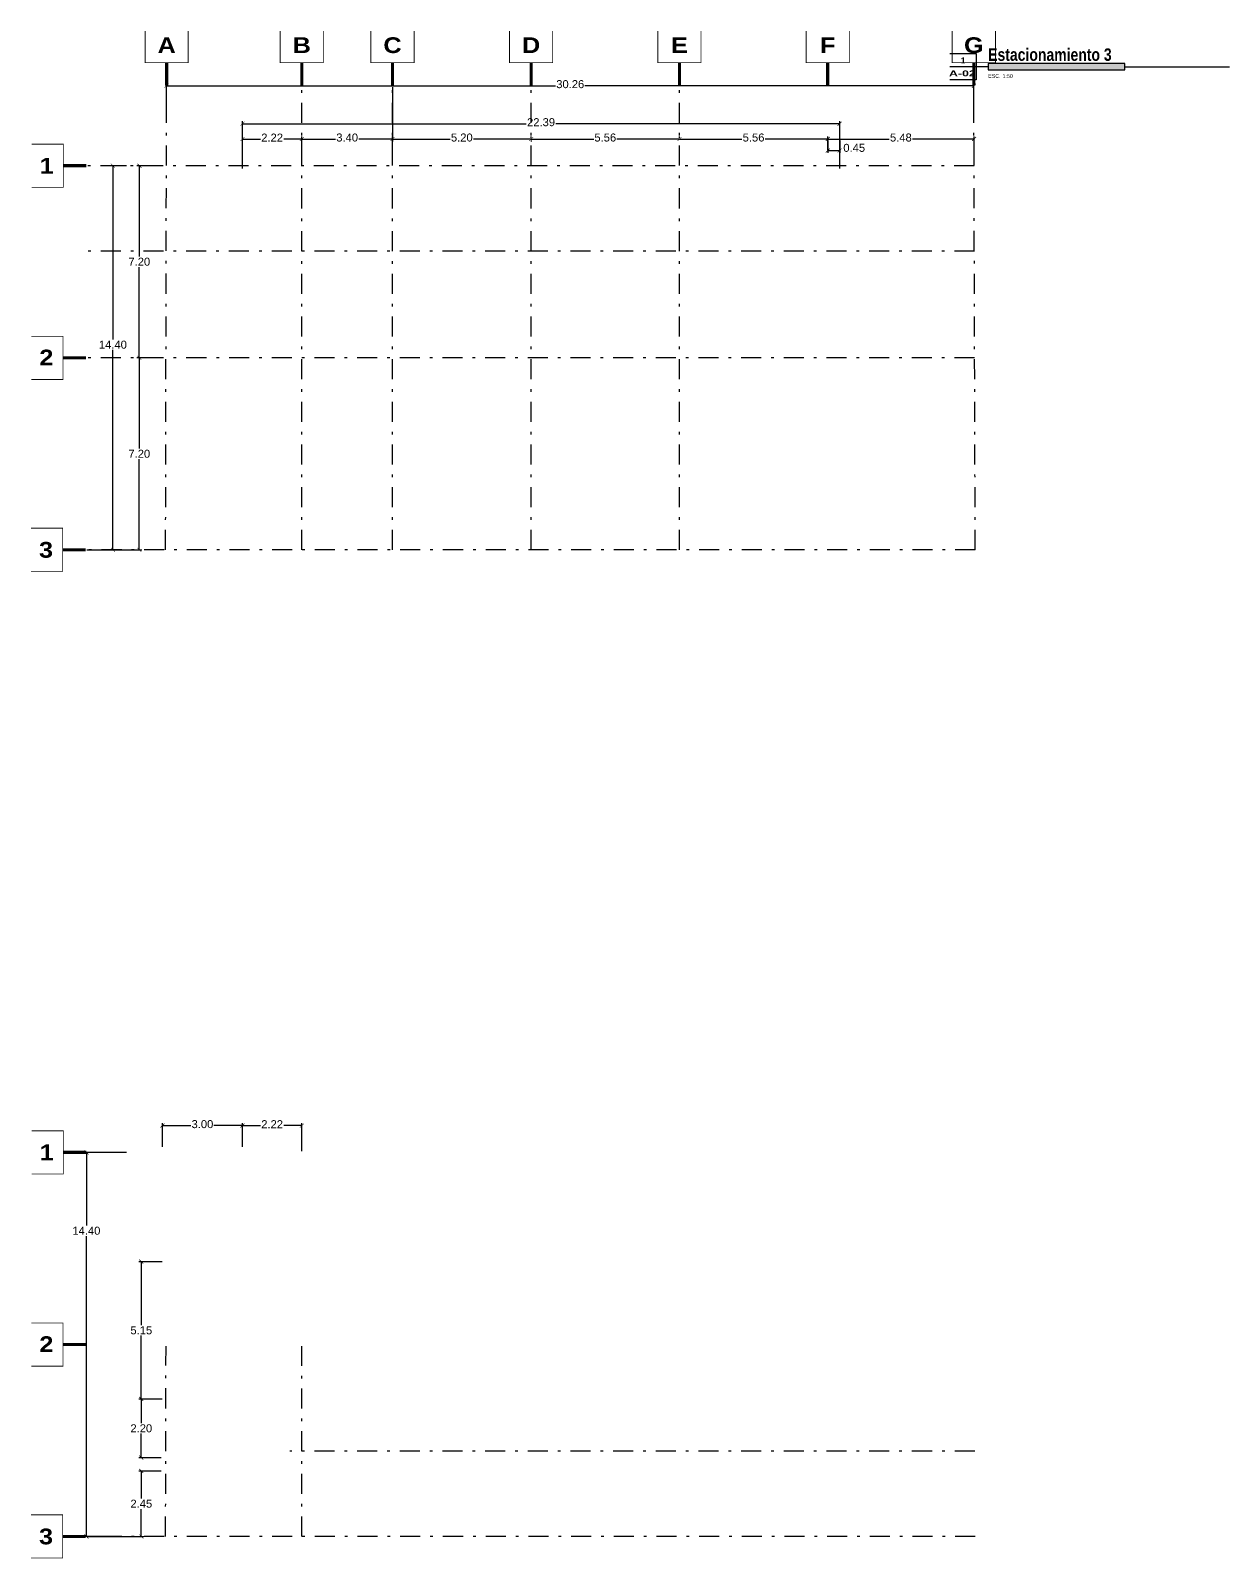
# Model space of a CAD drawing. Header units: millimetres. Extents: x -101 to 3415, y -52 to 1366.
# Drawn here: x 52.8 to 97.7, y -52.1 to 5.2 of the extents above; entities that cross this region are included whole.
import ezdxf
from ezdxf.enums import TextEntityAlignment as Align

# ---------------------------------------------------------------- set-up
doc = ezdxf.new("R2010")
doc.units = ezdxf.units.MM
doc.linetypes.add('XR EJES SUPERIORES$0$DASHDOT2', pattern=[0.5, 0.25, -0.125, 0, -0.125])
for name, color, linetype in [('00_ARQ', 8, 'Continuous'), ('XR EJES SUPERIORES$0$A-COTAS', 8, 'Continuous'), ('XR EJES SUPERIORES$0$A-EJES', 8, 'XR EJES SUPERIORES$0$DASHDOT2'), ('XR PB$0$A-COTA INTERNA', 7, 'Continuous')]:
    doc.layers.add(name, color=color, linetype=linetype)
doc.styles.add('prot4', font='swisseb.ttf', dxfattribs={"width": 0.56})
doc.styles.add('TÍTULO', font='arial.ttf', dxfattribs={"height": 0.19})
doc.styles.add('XR EJES SUPERIORES$0$protot1', font='')
doc.styles.add('XR EJES SUPERIORES$0$Standard', font='arial.ttf')
doc.styles.add('XR PB$0$Standard', font='arial.ttf')
doc.styles.get('XR EJES SUPERIORES$0$protot1').set_extended_font_data('Arial Black')
doc.dimstyles.new('XR EJES SUPERIORES$0$PAÑOS50', dxfattribs={"dimscale": 0.5, "dimtxt": 0.6, "dimasz": 0.3, "dimexe": 0.18, "dimexo": 0.1, "dimgap": 0.09, "dimtad": 0, "dimtih": 1, "dimtoh": 1, "dimzin": 0, "dimdsep": 46, "dimtxsty": 'XR EJES SUPERIORES$0$Standard', "dimblk": 'XR EJES SUPERIORES$0$_ArchTick', "dimcen": 0.09, "dimclrd": 256, "dimclre": 256, "dimclrt": 2, "dimadec": 0, "dimazin": 0, "dimtfac": 1, "dimtix": 1, "dimtmove": 2, "dimatfit": 3, "dimldrblk": 'XR EJES SUPERIORES$0$_ArchTick', "dimfxl": 0.18, "dimtvp": 0.18, "dimtolj": 1, "dimtzin": 0, "dimarcsym": 0})
doc.dimstyles.new('XR PB$0$PAÑOS50', dxfattribs={"dimscale": 0.5, "dimtxt": 0.6, "dimasz": 0.3, "dimexe": 0.18, "dimexo": 0.1, "dimgap": 0.09, "dimtad": 0, "dimtih": 1, "dimtoh": 1, "dimzin": 0, "dimdsep": 46, "dimtxsty": 'XR PB$0$Standard', "dimblk": 'XR PB$0$_ArchTick', "dimcen": 0.09, "dimclrd": 8, "dimclre": 8, "dimclrt": 2, "dimadec": 0, "dimazin": 0, "dimtfac": 1, "dimtix": 1, "dimtmove": 2, "dimatfit": 3, "dimldrblk": 'XR PB$0$_ArchTick', "dimfxl": 0.18, "dimtvp": 0.18, "dimtolj": 1, "dimtzin": 0, "dimarcsym": 0})

# ---------------------------------------------------------------- blocks, each defined once
blk = doc.blocks.new('XR PB$0$_ArchTick')
at = {"color": 0, "linetype": 'ByBlock', "const_width": 0.15}
blk.add_lwpolyline([(-0.5, -0.5), (0.5, 0.5)], dxfattribs=at)
blk = doc.blocks.new('*D134')
at = {"layer": 'Defpoints', "color": 0, "transparency": 16777216}
for p in [(83.089, 1.675), (60.702, -0.049), (83.089, -0.049)]:
    blk.add_point(p, dxfattribs=at)
at = {"layer": 'XR PB$0$A-COTA INTERNA', "color": 8, "lineweight": -2, "transparency": 16777216}
for p, q in [((60.702, 0.001), (60.702, 1.765)), ((83.089, 0.001), (83.089, 1.765)), ((60.702, 1.675), (71.342, 1.675)), ((83.089, 1.675), (72.45, 1.675))]:
    blk.add_line(p, q, dxfattribs=at)
at = {"layer": 'XR PB$0$A-COTA INTERNA', "color": 8, "lineweight": -2, "transparency": 16777216, "xscale": 0.15, "yscale": 0.15, "zscale": 0.15, "rotation": 180}
blk.add_blockref('XR PB$0$_ArchTick', (60.702, 1.675), dxfattribs=at)
at = {"layer": 'XR PB$0$A-COTA INTERNA', "color": 8, "lineweight": -2, "transparency": 16777216, "xscale": 0.15, "yscale": 0.15, "zscale": 0.15}
blk.add_blockref('XR PB$0$_ArchTick', (83.089, 1.675), dxfattribs=at)
at = {"layer": 'XR PB$0$A-COTA INTERNA', "color": 2, "transparency": 16777216, "insert": (71.896, 1.73), "char_height": 0.3, "attachment_point": 5, "style": 'XR PB$0$Standard'}
blk.add_mtext('\\A1;22.39', dxfattribs=at)
blk = doc.blocks.new('XR EJES SUPERIORES$0$EJE_HOR')
at = {"color": 1, "linetype": 'Continuous', "const_width": 0.025}
blk.add_lwpolyline([(-0.616, 0.909), (-0.616, 0.005), (0.616, 0.005), (0.616, 0.909)], dxfattribs=at)
at = {"color": 2, "linetype": 'Continuous', "const_width": 0.09}
blk.add_lwpolyline([(0, 0), (0, -0.652)], dxfattribs=at)
at = {"color": 4, "style": 'XR EJES SUPERIORES$0$protot1', "oblique": 360}
blk.add_attdef('EJE', text='', height=0.45, dxfattribs=at).set_placement((0, 0.279), align=Align.CENTER)
blk = doc.blocks.new('XR EJES SUPERIORES$0$_ArchTick')
at = {"color": 0, "linetype": 'ByBlock', "const_width": 0.15}
blk.add_lwpolyline([(-0.5, -0.5), (0.5, 0.5)], dxfattribs=at)
blk = doc.blocks.new('*D126')
at = {"layer": 'Defpoints', "color": 0, "linetype": 'Continuous', "transparency": 16777216}
for p in [(57.388, 0.101), (56.836, -7.098), (57.341, -7.098)]:
    blk.add_point(p, dxfattribs=at)
at = {"layer": 'XR EJES SUPERIORES$0$A-COTAS', "linetype": 'Continuous', "lineweight": -2, "transparency": 16777216}
for p, q in [((57.338, 0.101), (56.746, 0.101)), ((56.836, 0.101), (56.836, -3.301)), ((56.836, -7.098), (56.836, -3.697)), ((57.291, -7.098), (56.746, -7.098))]:
    blk.add_line(p, q, dxfattribs=at)
at = {"layer": 'XR EJES SUPERIORES$0$A-COTAS', "linetype": 'Continuous', "lineweight": -2, "transparency": 16777216, "xscale": 0.15, "yscale": 0.15, "zscale": 0.15}
for p, rotation in [((56.836, 0.101), 90), ((56.836, -7.098), 270)]:
    blk.add_blockref('XR EJES SUPERIORES$0$_ArchTick', p, dxfattribs=dict(at, rotation=rotation))
at = {"layer": 'XR EJES SUPERIORES$0$A-COTAS', "color": 2, "linetype": 'Continuous', "transparency": 16777216, "insert": (56.836, -3.499), "char_height": 0.3, "attachment_point": 5, "style": 'XR EJES SUPERIORES$0$Standard'}
blk.add_mtext('\\A1;7.20', dxfattribs=at)
blk = doc.blocks.new('*D127')
at = {"layer": 'Defpoints', "color": 0, "linetype": 'Continuous', "transparency": 16777216}
for p in [(71.523, 1.101), (71.523, 1.101), (77.082, 1.101)]:
    blk.add_point(p, dxfattribs=at)
at = {"layer": 'XR EJES SUPERIORES$0$A-COTAS', "linetype": 'Continuous', "lineweight": -2, "transparency": 16777216}
for p, q in [((71.523, 1.151), (71.523, 1.191)), ((77.082, 1.151), (77.082, 1.191)), ((71.523, 1.101), (73.868, 1.101)), ((77.082, 1.101), (74.737, 1.101))]:
    blk.add_line(p, q, dxfattribs=at)
at = {"layer": 'XR EJES SUPERIORES$0$A-COTAS', "linetype": 'Continuous', "lineweight": -2, "transparency": 16777216, "xscale": 0.15, "yscale": 0.15, "zscale": 0.15, "rotation": 180}
blk.add_blockref('XR EJES SUPERIORES$0$_ArchTick', (71.523, 1.101), dxfattribs=at)
at = {"layer": 'XR EJES SUPERIORES$0$A-COTAS', "linetype": 'Continuous', "lineweight": -2, "transparency": 16777216, "xscale": 0.15, "yscale": 0.15, "zscale": 0.15}
blk.add_blockref('XR EJES SUPERIORES$0$_ArchTick', (77.082, 1.101), dxfattribs=at)
at = {"layer": 'XR EJES SUPERIORES$0$A-COTAS', "color": 2, "linetype": 'Continuous', "transparency": 16777216, "insert": (74.303, 1.156), "char_height": 0.3, "attachment_point": 5, "style": 'XR EJES SUPERIORES$0$Standard'}
blk.add_mtext('\\A1;5.56', dxfattribs=at)
blk = doc.blocks.new('*D128')
at = {"layer": 'Defpoints', "color": 0, "linetype": 'Continuous', "transparency": 16777216}
for p in [(88.121, 3.101), (57.857, 2.015), (88.121, 2.082)]:
    blk.add_point(p, dxfattribs=at)
at = {"layer": 'XR EJES SUPERIORES$0$A-COTAS', "linetype": 'Continuous', "lineweight": -2, "transparency": 16777216}
for p, q in [((57.857, 2.065), (57.857, 3.191)), ((57.857, 3.101), (72.438, 3.101)), ((88.121, 3.101), (73.54, 3.101)), ((88.121, 2.132), (88.121, 3.191))]:
    blk.add_line(p, q, dxfattribs=at)
at = {"layer": 'XR EJES SUPERIORES$0$A-COTAS', "linetype": 'Continuous', "lineweight": -2, "transparency": 16777216, "xscale": 0.15, "yscale": 0.15, "zscale": 0.15, "rotation": 180}
blk.add_blockref('XR EJES SUPERIORES$0$_ArchTick', (57.857, 3.101), dxfattribs=at)
at = {"layer": 'XR EJES SUPERIORES$0$A-COTAS', "linetype": 'Continuous', "lineweight": -2, "transparency": 16777216, "xscale": 0.15, "yscale": 0.15, "zscale": 0.15}
blk.add_blockref('XR EJES SUPERIORES$0$_ArchTick', (88.121, 3.101), dxfattribs=at)
at = {"layer": 'XR EJES SUPERIORES$0$A-COTAS', "color": 2, "linetype": 'Continuous', "transparency": 16777216, "insert": (72.989, 3.156), "char_height": 0.3, "attachment_point": 5, "style": 'XR EJES SUPERIORES$0$Standard'}
blk.add_mtext('\\A1;30.26', dxfattribs=at)
blk = doc.blocks.new('*D129')
at = {"layer": 'Defpoints', "color": 0, "linetype": 'Continuous', "transparency": 16777216}
for p in [(56.411, 0.1), (55.847, -14.297), (56.235, -14.297)]:
    blk.add_point(p, dxfattribs=at)
at = {"layer": 'XR EJES SUPERIORES$0$A-COTAS', "linetype": 'Continuous', "lineweight": -2, "transparency": 16777216}
for p, q in [((56.361, 0.1), (55.757, 0.1)), ((55.847, 0.1), (55.847, -6.411)), ((55.847, -14.297), (55.847, -6.807)), ((56.185, -14.297), (55.757, -14.297))]:
    blk.add_line(p, q, dxfattribs=at)
at = {"layer": 'XR EJES SUPERIORES$0$A-COTAS', "linetype": 'Continuous', "lineweight": -2, "transparency": 16777216, "xscale": 0.15, "yscale": 0.15, "zscale": 0.15}
for p, rotation in [((55.847, 0.1), 90), ((55.847, -14.297), 270)]:
    blk.add_blockref('XR EJES SUPERIORES$0$_ArchTick', p, dxfattribs=dict(at, rotation=rotation))
at = {"layer": 'XR EJES SUPERIORES$0$A-COTAS', "color": 2, "linetype": 'Continuous', "transparency": 16777216, "insert": (55.847, -6.609), "char_height": 0.3, "attachment_point": 5, "style": 'XR EJES SUPERIORES$0$Standard'}
blk.add_mtext('\\A1;14.40', dxfattribs=at)
blk = doc.blocks.new('*D135')
at = {"layer": 'Defpoints', "color": 0, "transparency": 16777216}
for p in [(66.327, 3.101), (66.327, 1.101), (71.523, 1.101)]:
    blk.add_point(p, dxfattribs=at)
at = {"layer": 'XR EJES SUPERIORES$0$A-COTAS', "lineweight": -2, "transparency": 16777216}
for p, q in [((66.327, 3.051), (66.327, 1.011)), ((66.327, 1.101), (68.491, 1.101)), ((71.523, 1.101), (69.359, 1.101)), ((71.523, 1.051), (71.523, 1.011))]:
    blk.add_line(p, q, dxfattribs=at)
at = {"layer": 'XR EJES SUPERIORES$0$A-COTAS', "lineweight": -2, "transparency": 16777216, "xscale": 0.15, "yscale": 0.15, "zscale": 0.15, "rotation": 180}
blk.add_blockref('XR EJES SUPERIORES$0$_ArchTick', (66.327, 1.101), dxfattribs=at)
at = {"layer": 'XR EJES SUPERIORES$0$A-COTAS', "lineweight": -2, "transparency": 16777216, "xscale": 0.15, "yscale": 0.15, "zscale": 0.15}
blk.add_blockref('XR EJES SUPERIORES$0$_ArchTick', (71.523, 1.101), dxfattribs=at)
at = {"layer": 'XR EJES SUPERIORES$0$A-COTAS', "color": 2, "transparency": 16777216, "insert": (68.925, 1.156), "char_height": 0.3, "attachment_point": 5, "style": 'XR EJES SUPERIORES$0$Standard'}
blk.add_mtext('\\A1;5.20', dxfattribs=at)
blk = doc.blocks.new('*D136')
at = {"layer": 'Defpoints', "color": 0, "transparency": 16777216}
for p in [(57.341, -7.098), (54.822, -14.297), (56.836, -14.297)]:
    blk.add_point(p, dxfattribs=at)
at = {"layer": 'XR EJES SUPERIORES$0$A-COTAS', "lineweight": -2, "transparency": 16777216}
for p, q in [((57.291, -7.098), (56.746, -7.098)), ((56.836, -7.098), (56.836, -10.5)), ((56.836, -14.297), (56.836, -10.896)), ((54.872, -14.297), (56.926, -14.297))]:
    blk.add_line(p, q, dxfattribs=at)
at = {"layer": 'XR EJES SUPERIORES$0$A-COTAS', "lineweight": -2, "transparency": 16777216, "xscale": 0.15, "yscale": 0.15, "zscale": 0.15}
for p, rotation in [((56.836, -7.098), 90), ((56.836, -14.297), 270)]:
    blk.add_blockref('XR EJES SUPERIORES$0$_ArchTick', p, dxfattribs=dict(at, rotation=rotation))
at = {"layer": 'XR EJES SUPERIORES$0$A-COTAS', "color": 2, "transparency": 16777216, "insert": (56.836, -10.698), "char_height": 0.3, "attachment_point": 5, "style": 'XR EJES SUPERIORES$0$Standard'}
blk.add_mtext('\\A1;7.20', dxfattribs=at)
blk = doc.blocks.new('*D130')
at = {"layer": 'Defpoints', "color": 0, "transparency": 16777216}
for p in [(62.927, 1.101), (62.927, 1.101), (66.327, 0.629)]:
    blk.add_point(p, dxfattribs=at)
at = {"layer": 'XR EJES SUPERIORES$0$A-COTAS', "lineweight": -2, "transparency": 16777216}
for p, q in [((62.927, 1.151), (62.927, 1.191)), ((66.327, 0.679), (66.327, 1.191)), ((62.927, 1.101), (64.193, 1.101)), ((66.327, 1.101), (65.061, 1.101))]:
    blk.add_line(p, q, dxfattribs=at)
at = {"layer": 'XR EJES SUPERIORES$0$A-COTAS', "lineweight": -2, "transparency": 16777216, "xscale": 0.15, "yscale": 0.15, "zscale": 0.15, "rotation": 180}
blk.add_blockref('XR EJES SUPERIORES$0$_ArchTick', (62.927, 1.101), dxfattribs=at)
at = {"layer": 'XR EJES SUPERIORES$0$A-COTAS', "lineweight": -2, "transparency": 16777216, "xscale": 0.15, "yscale": 0.15, "zscale": 0.15}
blk.add_blockref('XR EJES SUPERIORES$0$_ArchTick', (66.327, 1.101), dxfattribs=at)
at = {"layer": 'XR EJES SUPERIORES$0$A-COTAS', "color": 2, "transparency": 16777216, "insert": (64.627, 1.156), "char_height": 0.3, "attachment_point": 5, "style": 'XR EJES SUPERIORES$0$Standard'}
blk.add_mtext('\\A1;3.40', dxfattribs=at)
blk = doc.blocks.new('*D131')
at = {"layer": 'Defpoints', "color": 0, "transparency": 16777216}
for p in [(77.082, 1.101), (77.082, 1.101), (82.641, 0.629)]:
    blk.add_point(p, dxfattribs=at)
at = {"layer": 'XR EJES SUPERIORES$0$A-COTAS', "lineweight": -2, "transparency": 16777216}
for p, q in [((77.082, 1.151), (77.082, 1.191)), ((82.641, 0.679), (82.641, 1.191)), ((77.082, 1.101), (79.427, 1.101)), ((82.641, 1.101), (80.296, 1.101))]:
    blk.add_line(p, q, dxfattribs=at)
at = {"layer": 'XR EJES SUPERIORES$0$A-COTAS', "lineweight": -2, "transparency": 16777216, "xscale": 0.15, "yscale": 0.15, "zscale": 0.15, "rotation": 180}
blk.add_blockref('XR EJES SUPERIORES$0$_ArchTick', (77.082, 1.101), dxfattribs=at)
at = {"layer": 'XR EJES SUPERIORES$0$A-COTAS', "lineweight": -2, "transparency": 16777216, "xscale": 0.15, "yscale": 0.15, "zscale": 0.15}
blk.add_blockref('XR EJES SUPERIORES$0$_ArchTick', (82.641, 1.101), dxfattribs=at)
at = {"layer": 'XR EJES SUPERIORES$0$A-COTAS', "color": 2, "transparency": 16777216, "insert": (79.861, 1.156), "char_height": 0.3, "attachment_point": 5, "style": 'XR EJES SUPERIORES$0$Standard'}
blk.add_mtext('\\A1;5.56', dxfattribs=at)
blk = doc.blocks.new('*D132')
at = {"layer": 'Defpoints', "color": 0, "transparency": 16777216}
for p in [(82.641, 0.679), (88.126, 1.101), (88.126, 0.74)]:
    blk.add_point(p, dxfattribs=at)
at = {"layer": 'XR EJES SUPERIORES$0$A-COTAS', "lineweight": -2, "transparency": 16777216}
for p, q in [((82.641, 0.729), (82.641, 1.191)), ((88.126, 0.79), (88.126, 1.191)), ((82.641, 1.101), (84.948, 1.101)), ((88.126, 1.101), (85.818, 1.101))]:
    blk.add_line(p, q, dxfattribs=at)
at = {"layer": 'XR EJES SUPERIORES$0$A-COTAS', "lineweight": -2, "transparency": 16777216, "xscale": 0.15, "yscale": 0.15, "zscale": 0.15, "rotation": 180}
blk.add_blockref('XR EJES SUPERIORES$0$_ArchTick', (82.641, 1.101), dxfattribs=at)
at = {"layer": 'XR EJES SUPERIORES$0$A-COTAS', "lineweight": -2, "transparency": 16777216, "xscale": 0.15, "yscale": 0.15, "zscale": 0.15}
blk.add_blockref('XR EJES SUPERIORES$0$_ArchTick', (88.126, 1.101), dxfattribs=at)
at = {"layer": 'XR EJES SUPERIORES$0$A-COTAS', "color": 2, "transparency": 16777216, "insert": (85.383, 1.156), "char_height": 0.3, "attachment_point": 5, "style": 'XR EJES SUPERIORES$0$Standard'}
blk.add_mtext('\\A1;5.48', dxfattribs=at)
blk = doc.blocks.new('*D137')
at = {"layer": 'Defpoints', "color": 0, "transparency": 16777216}
for p in [(60.702, 1.101), (60.702, 0.251), (62.927, 0.1)]:
    blk.add_point(p, dxfattribs=at)
at = {"layer": 'XR EJES SUPERIORES$0$A-COTAS', "lineweight": -2, "transparency": 16777216}
for p, q in [((60.702, 0.301), (60.702, 1.191)), ((62.927, 0.15), (62.927, 1.191)), ((60.702, 1.101), (61.379, 1.101)), ((62.927, 1.101), (62.25, 1.101))]:
    blk.add_line(p, q, dxfattribs=at)
at = {"layer": 'XR EJES SUPERIORES$0$A-COTAS', "lineweight": -2, "transparency": 16777216, "xscale": 0.15, "yscale": 0.15, "zscale": 0.15, "rotation": 180}
blk.add_blockref('XR EJES SUPERIORES$0$_ArchTick', (60.702, 1.101), dxfattribs=at)
at = {"layer": 'XR EJES SUPERIORES$0$A-COTAS', "lineweight": -2, "transparency": 16777216, "xscale": 0.15, "yscale": 0.15, "zscale": 0.15}
blk.add_blockref('XR EJES SUPERIORES$0$_ArchTick', (62.927, 1.101), dxfattribs=at)
at = {"layer": 'XR EJES SUPERIORES$0$A-COTAS', "color": 2, "transparency": 16777216, "insert": (61.815, 1.155), "char_height": 0.3, "attachment_point": 5, "style": 'XR EJES SUPERIORES$0$Standard'}
blk.add_mtext('\\A1;2.22', dxfattribs=at)
blk = doc.blocks.new('*D133')
at = {"layer": 'Defpoints', "color": 0, "transparency": 16777216}
for p in [(82.641, 1.101), (83.089, 1.101), (83.089, 0.67)]:
    blk.add_point(p, dxfattribs=at)
at = {"layer": 'XR EJES SUPERIORES$0$A-COTAS', "lineweight": -2, "transparency": 16777216}
for p, q in [((82.641, 1.051), (82.641, 0.58)), ((82.641, 0.67), (83.089, 0.67)), ((83.089, 1.051), (83.089, 0.58))]:
    blk.add_line(p, q, dxfattribs=at)
at = {"layer": 'XR EJES SUPERIORES$0$A-COTAS', "lineweight": -2, "transparency": 16777216, "xscale": 0.15, "yscale": 0.15, "zscale": 0.15, "rotation": 180}
blk.add_blockref('XR EJES SUPERIORES$0$_ArchTick', (82.641, 0.67), dxfattribs=at)
at = {"layer": 'XR EJES SUPERIORES$0$A-COTAS', "lineweight": -2, "transparency": 16777216, "xscale": 0.15, "yscale": 0.15, "zscale": 0.15}
blk.add_blockref('XR EJES SUPERIORES$0$_ArchTick', (83.089, 0.67), dxfattribs=at)
at = {"layer": 'XR EJES SUPERIORES$0$A-COTAS', "color": 2, "transparency": 16777216, "insert": (83.634, 0.769), "char_height": 0.3, "attachment_point": 5, "style": 'XR EJES SUPERIORES$0$Standard'}
blk.add_mtext('\\A1;0.45', dxfattribs=at)
blk = doc.blocks.new('*D250')
at = {"layer": 'Defpoints', "color": 0, "transparency": 16777216}
for p in [(57.744, -46.131), (56.911, -48.33), (57.702, -48.33)]:
    blk.add_point(p, dxfattribs=at)
at = {"layer": 'XR EJES SUPERIORES$0$A-COTAS', "lineweight": -2, "transparency": 16777216}
for p, q in [((57.694, -46.131), (56.821, -46.131)), ((56.911, -46.131), (56.911, -47.032)), ((56.911, -48.33), (56.911, -47.429)), ((57.652, -48.33), (56.821, -48.33))]:
    blk.add_line(p, q, dxfattribs=at)
at = {"layer": 'XR EJES SUPERIORES$0$A-COTAS', "lineweight": -2, "transparency": 16777216, "xscale": 0.15, "yscale": 0.15, "zscale": 0.15}
for p, rotation in [((56.911, -46.131), 90), ((56.911, -48.33), 270)]:
    blk.add_blockref('XR EJES SUPERIORES$0$_ArchTick', p, dxfattribs=dict(at, rotation=rotation))
at = {"layer": 'XR EJES SUPERIORES$0$A-COTAS', "color": 2, "transparency": 16777216, "insert": (56.911, -47.23), "char_height": 0.3, "attachment_point": 5, "style": 'XR EJES SUPERIORES$0$Standard'}
blk.add_mtext('\\A1;2.20', dxfattribs=at)
blk = doc.blocks.new('*D251')
at = {"layer": 'Defpoints', "color": 0, "linetype": 'Continuous', "transparency": 16777216}
for p in [(57.744, -40.983), (56.911, -46.131), (57.744, -46.131)]:
    blk.add_point(p, dxfattribs=at)
at = {"layer": 'XR EJES SUPERIORES$0$A-COTAS', "linetype": 'Continuous', "lineweight": -2, "transparency": 16777216}
for p, q in [((57.694, -40.983), (56.821, -40.983)), ((56.911, -40.983), (56.911, -43.359)), ((56.911, -46.131), (56.911, -43.755)), ((57.694, -46.131), (56.821, -46.131))]:
    blk.add_line(p, q, dxfattribs=at)
at = {"layer": 'XR EJES SUPERIORES$0$A-COTAS', "linetype": 'Continuous', "lineweight": -2, "transparency": 16777216, "xscale": 0.15, "yscale": 0.15, "zscale": 0.15}
for p, rotation in [((56.911, -40.983), 90), ((56.911, -46.131), 270)]:
    blk.add_blockref('XR EJES SUPERIORES$0$_ArchTick', p, dxfattribs=dict(at, rotation=rotation))
at = {"layer": 'XR EJES SUPERIORES$0$A-COTAS', "color": 2, "linetype": 'Continuous', "transparency": 16777216, "insert": (56.911, -43.557), "char_height": 0.3, "attachment_point": 5, "style": 'XR EJES SUPERIORES$0$Standard'}
blk.add_mtext('\\A1;5.15', dxfattribs=at)
blk = doc.blocks.new('*D252')
at = {"layer": 'Defpoints', "color": 0, "linetype": 'Continuous', "transparency": 16777216}
for p in [(56.411, -36.884), (54.852, -51.281), (56.235, -51.281)]:
    blk.add_point(p, dxfattribs=at)
at = {"layer": 'XR EJES SUPERIORES$0$A-COTAS', "linetype": 'Continuous', "lineweight": -2, "transparency": 16777216}
for p, q in [((56.361, -36.884), (54.762, -36.884)), ((54.852, -36.884), (54.852, -39.626)), ((54.852, -51.281), (54.852, -40.022)), ((56.185, -51.281), (54.762, -51.281))]:
    blk.add_line(p, q, dxfattribs=at)
at = {"layer": 'XR EJES SUPERIORES$0$A-COTAS', "linetype": 'Continuous', "lineweight": -2, "transparency": 16777216, "xscale": 0.15, "yscale": 0.15, "zscale": 0.15}
for p, rotation in [((54.852, -36.884), 90), ((54.852, -51.281), 270)]:
    blk.add_blockref('XR EJES SUPERIORES$0$_ArchTick', p, dxfattribs=dict(at, rotation=rotation))
at = {"layer": 'XR EJES SUPERIORES$0$A-COTAS', "color": 2, "linetype": 'Continuous', "transparency": 16777216, "insert": (54.852, -39.824), "char_height": 0.3, "attachment_point": 5, "style": 'XR EJES SUPERIORES$0$Standard'}
blk.add_mtext('\\A1;14.40', dxfattribs=at)
blk = doc.blocks.new('*D253')
at = {"layer": 'Defpoints', "color": 0, "transparency": 16777216}
for p in [(57.702, -48.83), (54.822, -51.282), (56.911, -51.282)]:
    blk.add_point(p, dxfattribs=at)
at = {"layer": 'XR EJES SUPERIORES$0$A-COTAS', "lineweight": -2, "transparency": 16777216}
for p, q in [((57.652, -48.83), (56.821, -48.83)), ((56.911, -48.83), (56.911, -49.858)), ((56.911, -51.282), (56.911, -50.254)), ((54.872, -51.282), (57.001, -51.282))]:
    blk.add_line(p, q, dxfattribs=at)
at = {"layer": 'XR EJES SUPERIORES$0$A-COTAS', "lineweight": -2, "transparency": 16777216, "xscale": 0.15, "yscale": 0.15, "zscale": 0.15}
for p, rotation in [((56.911, -48.83), 90), ((56.911, -51.282), 270)]:
    blk.add_blockref('XR EJES SUPERIORES$0$_ArchTick', p, dxfattribs=dict(at, rotation=rotation))
at = {"layer": 'XR EJES SUPERIORES$0$A-COTAS', "color": 2, "transparency": 16777216, "insert": (56.911, -50.056), "char_height": 0.3, "attachment_point": 5, "style": 'XR EJES SUPERIORES$0$Standard'}
blk.add_mtext('\\A1;2.45', dxfattribs=at)
blk = doc.blocks.new('*D254')
at = {"layer": 'Defpoints', "color": 0, "transparency": 16777216}
for p in [(60.702, -35.883), (60.702, -36.733), (62.927, -36.884)]:
    blk.add_point(p, dxfattribs=at)
at = {"layer": 'XR EJES SUPERIORES$0$A-COTAS', "lineweight": -2, "transparency": 16777216}
for p, q in [((60.702, -36.683), (60.702, -35.793)), ((60.702, -35.883), (61.379, -35.883)), ((62.927, -35.883), (62.25, -35.883)), ((62.927, -36.834), (62.927, -35.793))]:
    blk.add_line(p, q, dxfattribs=at)
at = {"layer": 'XR EJES SUPERIORES$0$A-COTAS', "lineweight": -2, "transparency": 16777216, "xscale": 0.15, "yscale": 0.15, "zscale": 0.15, "rotation": 180}
blk.add_blockref('XR EJES SUPERIORES$0$_ArchTick', (60.702, -35.883), dxfattribs=at)
at = {"layer": 'XR EJES SUPERIORES$0$A-COTAS', "lineweight": -2, "transparency": 16777216, "xscale": 0.15, "yscale": 0.15, "zscale": 0.15}
blk.add_blockref('XR EJES SUPERIORES$0$_ArchTick', (62.927, -35.883), dxfattribs=at)
at = {"layer": 'XR EJES SUPERIORES$0$A-COTAS', "color": 2, "transparency": 16777216, "insert": (61.815, -35.829), "char_height": 0.3, "attachment_point": 5, "style": 'XR EJES SUPERIORES$0$Standard'}
blk.add_mtext('\\A1;2.22', dxfattribs=at)
blk = doc.blocks.new('*D255')
at = {"layer": 'Defpoints', "color": 0, "transparency": 16777216}
for p in [(57.702, -35.883), (57.702, -36.733), (60.702, -36.733)]:
    blk.add_point(p, dxfattribs=at)
at = {"layer": 'XR EJES SUPERIORES$0$A-COTAS', "lineweight": -2, "transparency": 16777216}
for p, q in [((57.702, -36.683), (57.702, -35.793)), ((57.702, -35.883), (58.768, -35.883)), ((60.702, -35.883), (59.636, -35.883)), ((60.702, -36.683), (60.702, -35.793))]:
    blk.add_line(p, q, dxfattribs=at)
at = {"layer": 'XR EJES SUPERIORES$0$A-COTAS', "lineweight": -2, "transparency": 16777216, "xscale": 0.15, "yscale": 0.15, "zscale": 0.15, "rotation": 180}
blk.add_blockref('XR EJES SUPERIORES$0$_ArchTick', (57.702, -35.883), dxfattribs=at)
at = {"layer": 'XR EJES SUPERIORES$0$A-COTAS', "lineweight": -2, "transparency": 16777216, "xscale": 0.15, "yscale": 0.15, "zscale": 0.15}
blk.add_blockref('XR EJES SUPERIORES$0$_ArchTick', (60.702, -35.883), dxfattribs=at)
at = {"layer": 'XR EJES SUPERIORES$0$A-COTAS', "color": 2, "transparency": 16777216, "insert": (59.202, -35.828), "char_height": 0.3, "attachment_point": 5, "style": 'XR EJES SUPERIORES$0$Standard'}
blk.add_mtext('\\A1;3.00', dxfattribs=at)
blk = doc.blocks.new('TÍTULO PLANO')
blk.add_hatch(color=256).paths.add_polyline_path([(1.912, -0.158), (8.747, -0.158), (8.747, 0.158), (1.912, 0.158)])
for p, q in [((1.912, 0), (0, 0)), ((8.747, 0), (13.969, 0))]:
    blk.add_line(p, q)
blk.add_lwpolyline([(0, 0.658), (1.315, 0.658), (1.315, -0.658), (0, -0.658)])
blk.add_lwpolyline([(1.912, -0.158), (8.747, -0.158), (8.747, 0.158), (1.912, 0.158)], close=True)
at = {"style": 'TÍTULO'}
blk.add_text('ESC.', height=0.19, dxfattribs=at).set_placement((1.912, -0.553))
at = {"style": 'prot4'}
blk.add_attdef('NUMERO', text='', height=0.289, dxfattribs=at).set_placement((0.658, 0.326), align=Align.MIDDLE_CENTER)
at = {"style": 'prot4', "width": 0.8}
blk.add_attdef('NOMBRE', (1.912, 0.299), '', height=0.45, dxfattribs=at)
at = {"style": 'prot4', "width": 1.227796}
blk.add_attdef('CLAVE', text='', height=0.289, dxfattribs=at).set_placement((-0.048, -0.472), (1.289, -0.472), align=Align.FIT)
at = {"style": 'TÍTULO'}
blk.add_attdef('ESCALA', (2.63, -0.558), '', height=0.19, dxfattribs=at)

msp = doc.modelspace()

# ---------------------------------------------------------------- linework, layer by layer
at = {"layer": 'XR EJES SUPERIORES$0$A-EJES', "color": 251, "linetype": 'XR EJES SUPERIORES$0$DASHDOT2', "ltscale": 3}
for p, q in [((57.822, -14.296), (57.858, 3.101)), ((62.927, -14.297), (62.927, 3.101)), ((66.327, -14.297), (66.327, 3.101)), ((71.523, -14.297), (71.523, 3.101)), ((77.082, -14.297), (77.082, 3.101)), ((88.17, -14.296), (88.118, 3.101)), ((88.128, 0.101), (54.852, 0.1)), ((88.148, -3.097), (54.836, -3.104)), ((88.149, -7.097), (54.837, -7.104)), ((88.17, -14.296), (54.822, -14.297)), ((57.822, -51.28), (57.837, -44.15)), ((62.927, -51.281), (62.927, -44.15)), ((88.15, -48.082), (62.479, -48.087)), ((88.17, -51.28), (54.822, -51.282))]:
    msp.add_line(p, q, dxfattribs=at)

# ---------------------------------------------------------------- block references
at = {"layer": '00_ARQ'}
ref = msp.add_blockref('TÍTULO PLANO', (87.222, 3.808, -1.086), dxfattribs=dict(at, xscale=0.7500000000000001, yscale=0.7500000000000001, zscale=0.7500000000000001))
ref.add_attrib('ESCALA', '1:50', (89.194, 3.389, -1.086), dxfattribs={"layer": '0', "height": 0.1425, "style": 'TÍTULO'})
ref.add_attrib('NOMBRE', 'Estacionamiento 3', (88.656, 4.032, -1.086), dxfattribs={"layer": '0', "height": 0.46875, "style": 'prot4', "width": 0.8})
ref.add_attrib('CLAVE', 'A-02', dxfattribs={"layer": '0', "height": 0.217, "style": 'prot4', "width": 1.227796}).set_placement((87.186, 3.454, -1.086), (88.189, 3.454, -1.086), align=Align.FIT)
ref.add_attrib('NUMERO', '1', dxfattribs={"layer": '0', "height": 0.217, "style": 'prot4'}).set_placement((87.716, 4.052, -1.086), align=Align.MIDDLE_CENTER)
at = {"layer": 'XR EJES SUPERIORES$0$A-EJES'}
ref = msp.add_blockref('XR EJES SUPERIORES$0$EJE_HOR', (57.863, 3.957), dxfattribs=dict(at, xscale=1.3125, yscale=1.3125, zscale=1.3125))
ref.add_attrib('EJE', 'A', dxfattribs={"layer": '0', "color": 4, "height": 0.591, "style": 'XR EJES SUPERIORES$0$protot1'}).set_placement((57.863, 4.324), align=Align.CENTER)
ref = msp.add_blockref('XR EJES SUPERIORES$0$EJE_HOR', (62.927, 3.957), dxfattribs=dict(at, xscale=1.3125, yscale=1.3125, zscale=1.3125))
ref.add_attrib('EJE', 'B', dxfattribs={"layer": '0', "color": 4, "height": 0.591, "style": 'XR EJES SUPERIORES$0$protot1'}).set_placement((62.927, 4.324), align=Align.CENTER)
ref = msp.add_blockref('XR EJES SUPERIORES$0$EJE_HOR', (66.327, 3.957), dxfattribs=dict(at, xscale=1.3125, yscale=1.3125, zscale=1.3125))
ref.add_attrib('EJE', 'C', dxfattribs={"layer": '0', "color": 4, "height": 0.591, "style": 'XR EJES SUPERIORES$0$protot1'}).set_placement((66.327, 4.324), align=Align.CENTER)
ref = msp.add_blockref('XR EJES SUPERIORES$0$EJE_HOR', (71.523, 3.957), dxfattribs=dict(at, xscale=1.3125, yscale=1.3125, zscale=1.3125))
ref.add_attrib('EJE', 'D', dxfattribs={"layer": '0', "color": 4, "height": 0.591, "style": 'XR EJES SUPERIORES$0$protot1'}).set_placement((71.523, 4.324), align=Align.CENTER)
ref = msp.add_blockref('XR EJES SUPERIORES$0$EJE_HOR', (77.082, 3.957), dxfattribs=dict(at, xscale=1.3125, yscale=1.3125, zscale=1.3125))
ref.add_attrib('EJE', 'E', dxfattribs={"layer": '0', "color": 4, "height": 0.591, "style": 'XR EJES SUPERIORES$0$protot1'}).set_placement((77.082, 4.324), align=Align.CENTER)
ref = msp.add_blockref('XR EJES SUPERIORES$0$EJE_HOR', (82.641, 3.957), dxfattribs=dict(at, xscale=1.3125, yscale=1.3125, zscale=1.3125))
ref.add_attrib('EJE', 'F', dxfattribs={"layer": '0', "color": 4, "height": 0.591, "style": 'XR EJES SUPERIORES$0$protot1'}).set_placement((82.641, 4.324), align=Align.CENTER)
ref = msp.add_blockref('XR EJES SUPERIORES$0$EJE_HOR', (88.118, 3.957), dxfattribs=dict(at, xscale=1.3125, yscale=1.3125, zscale=1.3125))
ref.add_attrib('EJE', 'G', dxfattribs={"layer": '0', "color": 4, "height": 0.591, "style": 'XR EJES SUPERIORES$0$protot1'}).set_placement((88.118, 4.324), align=Align.CENTER)
ref = msp.add_blockref('XR EJES SUPERIORES$0$EJE_HOR', (53.996, 0.1), dxfattribs=dict(at, xscale=1.3125, yscale=1.3125, zscale=1.3125, rotation=90))
ref.add_attrib('EJE', '1', dxfattribs={"layer": '0', "color": 4, "height": 0.591, "style": 'XR EJES SUPERIORES$0$protot1'}).set_placement((53.629, 0.1), align=Align.MIDDLE_RIGHT)
ref = msp.add_blockref('XR EJES SUPERIORES$0$EJE_HOR', (53.983, -7.104), dxfattribs=dict(at, xscale=-1.3125, yscale=1.3125, zscale=1.3125, rotation=90))
ref.add_attrib('EJE', '2', dxfattribs={"layer": '0', "color": 4, "height": 0.591, "style": 'XR EJES SUPERIORES$0$protot1'}).set_placement((53.616, -7.089), align=Align.MIDDLE_RIGHT)
ref = msp.add_blockref('XR EJES SUPERIORES$0$EJE_HOR', (53.97, -14.297), dxfattribs=dict(at, xscale=1.3125, yscale=1.3125, zscale=1.3125, rotation=90))
ref.add_attrib('EJE', '3', dxfattribs={"layer": '0', "color": 4, "height": 0.591, "style": 'XR EJES SUPERIORES$0$protot1'}).set_placement((53.603, -14.297), align=Align.MIDDLE_RIGHT)
ref = msp.add_blockref('XR EJES SUPERIORES$0$EJE_HOR', (53.996, -36.885), dxfattribs=dict(at, xscale=1.3125, yscale=1.3125, zscale=1.3125, rotation=90))
ref.add_attrib('EJE', '1', dxfattribs={"layer": '0', "color": 4, "height": 0.591, "style": 'XR EJES SUPERIORES$0$protot1'}).set_placement((53.629, -36.885), align=Align.MIDDLE_RIGHT)
ref = msp.add_blockref('XR EJES SUPERIORES$0$EJE_HOR', (53.983, -44.088), dxfattribs=dict(at, xscale=-1.3125, yscale=1.3125, zscale=1.3125, rotation=90))
ref.add_attrib('EJE', '2', dxfattribs={"layer": '0', "color": 4, "height": 0.591, "style": 'XR EJES SUPERIORES$0$protot1'}).set_placement((53.616, -44.074), align=Align.MIDDLE_RIGHT)
ref = msp.add_blockref('XR EJES SUPERIORES$0$EJE_HOR', (53.97, -51.282), dxfattribs=dict(at, xscale=1.3125, yscale=1.3125, zscale=1.3125, rotation=90))
ref.add_attrib('EJE', '3', dxfattribs={"layer": '0', "color": 4, "height": 0.591, "style": 'XR EJES SUPERIORES$0$protot1'}).set_placement((53.603, -51.282), align=Align.MIDDLE_RIGHT)

# ---------------------------------------------------------------- dimensions: what is measured, and where the dimension line sits
at = {"layer": 'XR EJES SUPERIORES$0$A-COTAS', "linetype": 'Continuous'}
for base, p1, p2, picture, middle in [((88.121, 3.101), (57.857, 2.015), (88.121, 2.082), '*D128', (72.989, 3.156)), ((71.523, 1.101), (77.082, 1.101), (71.523, 1.101), '*D127', (74.303, 1.156))]:
    dim = msp.add_linear_dim(base=base, p1=p1, p2=p2, dimstyle='XR EJES SUPERIORES$0$PAÑOS50', dxfattribs=at)
    dim.commit()
    dim.dimension.update_dxf_attribs({"geometry": picture, "text_midpoint": middle})
at = {"layer": 'XR EJES SUPERIORES$0$A-COTAS'}
for base, p1, p2, picture, middle in [((66.327, 1.101), (71.523, 1.101), (66.327, 3.101), '*D135', (68.925, 1.156)), ((60.7024, 1.101), (62.9272, 0.0999), (60.7024, 0.2509), '*D137', (61.8148, 1.1552)), ((62.927, 1.101), (66.327, 0.629), (62.927, 1.101), '*D130', (64.627, 1.156)), ((77.082, 1.101), (82.641, 0.629), (77.082, 1.101), '*D131', (79.861, 1.156)), ((88.1255, 1.101), (82.6409, 0.6789), (88.1255, 0.7404), '*D132', (85.3832, 1.1562)), ((57.702, -35.883), (60.702, -36.733), (57.702, -36.733), '*D255', (59.202, -35.828)), ((60.7024, -35.8831), (62.9272, -36.8842), (60.7024, -36.7332), '*D254', (61.8148, -35.8289))]:
    dim = msp.add_linear_dim(base=base, p1=p1, p2=p2, dimstyle='XR EJES SUPERIORES$0$PAÑOS50', dxfattribs=at)
    dim.commit()
    dim.dimension.update_dxf_attribs({"geometry": picture, "text_midpoint": middle})
dim = msp.add_linear_dim(base=(83.089, 0.67), p1=(82.641, 1.101), p2=(83.089, 1.101), dimstyle='XR EJES SUPERIORES$0$PAÑOS50', dxfattribs=at)
dim.commit()
dim.dimension.update_dxf_attribs({"geometry": '*D133', "text_midpoint": (83.634, 0.769), "dimtype": 160})
at = {"layer": 'XR EJES SUPERIORES$0$A-COTAS', "linetype": 'Continuous'}
for base, p1, p2, picture, middle in [((55.847, -14.297), (56.411, 0.1), (56.235, -14.297), '*D129', (55.847, -6.609)), ((54.852, -51.281), (56.411, -36.884), (56.235, -51.281), '*D252', (54.852, -39.824))]:
    dim = msp.add_linear_dim(base=base, p1=p1, p2=p2, angle=90, dimstyle='XR EJES SUPERIORES$0$PAÑOS50', dxfattribs=at)
    dim.commit()
    dim.dimension.update_dxf_attribs({"geometry": picture, "text_midpoint": middle, "dimtype": 160})
for base, p1, p2, picture, middle in [((56.836, -7.098), (57.388, 0.101), (57.341, -7.098), '*D126', (56.836, -3.499)), ((56.911, -46.131), (57.744, -40.983), (57.744, -46.131), '*D251', (56.911, -43.557))]:
    dim = msp.add_linear_dim(base=base, p1=p1, p2=p2, angle=90, dimstyle='XR EJES SUPERIORES$0$PAÑOS50', dxfattribs=at)
    dim.commit()
    dim.dimension.update_dxf_attribs({"geometry": picture, "text_midpoint": middle})
at = {"layer": 'XR EJES SUPERIORES$0$A-COTAS'}
for base, p1, p2, picture, middle in [((56.836, -14.297), (57.341, -7.098), (54.822, -14.297), '*D136', (56.836, -10.698)), ((56.911, -48.33), (57.744, -46.131), (57.702, -48.33), '*D250', (56.911, -47.23)), ((56.911, -51.282), (57.702, -48.83), (54.822, -51.282), '*D253', (56.911, -50.056))]:
    dim = msp.add_linear_dim(base=base, p1=p1, p2=p2, angle=90, dimstyle='XR EJES SUPERIORES$0$PAÑOS50', dxfattribs=at)
    dim.commit()
    dim.dimension.update_dxf_attribs({"geometry": picture, "text_midpoint": middle})
at = {"layer": 'XR PB$0$A-COTA INTERNA'}
dim = msp.add_linear_dim(base=(83.089, 1.675), p1=(60.702, -0.049), p2=(83.089, -0.049), dimstyle='XR PB$0$PAÑOS50', override={"dimfxl": 0.09}, dxfattribs=at)
dim.commit()
dim.dimension.update_dxf_attribs({"geometry": '*D134', "text_midpoint": (71.896, 1.73)})

doc.saveas('drawing.dxf')
